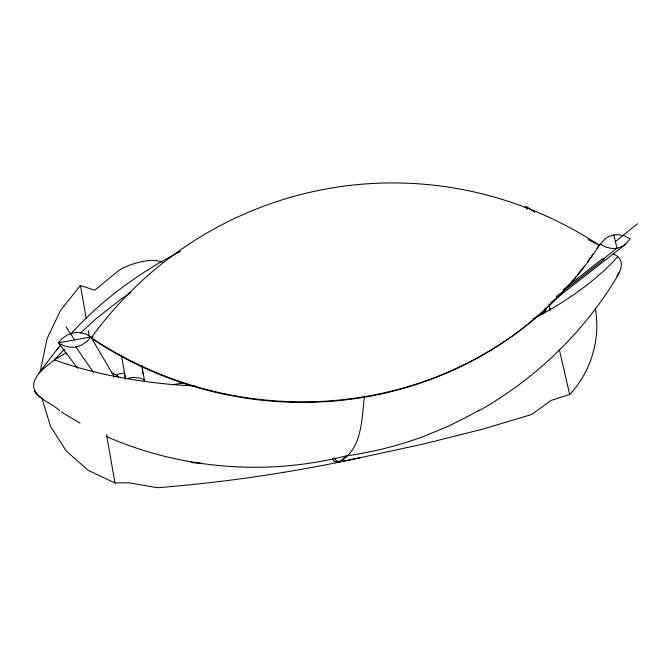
<?xml version="1.0" encoding="UTF-8"?>
<svg xmlns="http://www.w3.org/2000/svg" width="671" height="671" viewBox="0 0 671 671"><rect width="100%" height="100%" fill="white"/><g stroke="black" fill="none" stroke-linecap="round" stroke-linejoin="round"><path stroke-width="1.01" d="M364.554 396.049C361.552 418.956 362.592 448.907 339.534 461.799L346.764 455.785A364.714 346.773 14.2 0 0 424.257 436.2L448.522 426.135L471.73 414.443L478.767 410.207M545.355 307.939C544.81 312.074 541.069 315.093 537.127 315.882M549.482 309.968L549.851 308.232M546.412 308.224L545.548 310.824L542.503 314.38M478.448 411.063C530.954 381.573 576.221 339.501 609.343 289.193C614.896 279.287 630.79 261.707 613.386 253.948M597.014 248.085A358.717 338.561 14.6 0 0 598.146 246.349C601.812 243.464 603.841 238.691 608.446 236.846A22.671 21.405 42.8 0 1 613.814 234.976A22.671 21.405 42.7 0 1 619.585 234.825L625.171 236.175L630.111 238.91L625.833 244.043L550.757 302.722M616.901 276.142L619.727 271.57M56.574 350.103L60.835 344.886M332.657 459.014L334.192 461.463L337.899 462.143L359.882 457.798L423.611 443.967L482.826 429.105L531.818 414.435L551.117 400.428L569.662 394.481C591.218 371.684 600.855 338.771 595.252 307.939M38.918 373.059L58.738 347.192M162.491 261.942L155.672 260.449A23.611 6.374 -15.6 0 0 132.9 264.047L129.428 265.255A23.611 6.374 -15.6 0 0 118.515 270.74L94.695 290.224L80.445 285.469L60.6 310.254L47.138 338.511L40.805 368.496L40.931 371.6M70.606 334.108C101.631 300.054 139.409 272.25 180.457 251.457M64.391 349.214L54.426 359.908C46.232 366.525 35.991 372.908 33.634 384.005C32.627 398.264 51.726 402.323 59.61 410.769M617.848 256.683C596.536 280.059 570.384 298.385 542.881 313.76M80.495 333.026L96.465 318.415L121.392 298.93L130.92 292.581M91.566 338.117L93.068 336.767M615.399 241.585L637.45 223.753M563.019 289.939L602.474 258.729L603.9 259.266M603.162 259.107L616.985 248.203A22.562 21.271 40.7 0 0 622.352 246.332L625.833 244.043M556.242 296.75L604.017 259.417M66.001 352.829L54.426 359.908C90.728 372.908 128.798 380.205 167.096 384.055A337.84 175.123 -6.5 0 0 195.177 385.968M524.563 207.49L526.366 206.425L534.686 212.229M359.882 457.798C293.152 472.317 225.573 482.298 157.517 487.725L128.673 482.768L114.993 483.003L88.127 470.296L66.244 451.004L50.585 426.513L41.963 398.431L37.551 394.858L34.162 391.042L34.716 391.428M183.678 382.78L172.682 384.785M201.887 463.267L192.376 462.68L190.807 461.396M341.111 461.514L336.498 461.011L334.099 457.815M111.772 373.026L115.446 374.619L118.473 377.018M106.27 436.318L108.996 437.635C158.49 458.956 212.648 468.668 266.462 467.108A366.374 348.668 11.1 0 0 346.756 455.785M588.115 239.614L599.102 245.2M79.992 423.074L61.296 411.944M600.646 244.269L605.594 247.012L611.206 248.362A22.562 21.271 40.7 0 0 616.985 248.203L613.814 234.976M77.744 368.404L58.461 342.847L62.353 338.318L67.503 334.904A24.022 23.284 -19.2 0 1 73.466 332.883A24.022 23.284 -19.3 0 1 79.74 332.682C84.328 333.395 90.048 334.67 92.204 339.249L114.447 377.001M75.898 346.915A23.921 23.116 -16.1 0 0 81.862 344.886L86.995 341.464L90.853 336.951L58.461 342.847L63.628 345.724L69.608 347.125A23.921 23.116 -16 0 0 75.898 346.915L93.462 372.48M66.001 326.945L74.682 339.895M35.278 391.822L35.924 393.021M526.366 206.425L527.07 209.478M548.836 304.013L550.237 310.111M559.362 349.75L569.662 394.481M141.807 365.67L144.693 381.665M121.392 355.261L125.586 378.788L132.917 377.421L140.558 378.192A135.24 18.754 -9.5 0 1 144.642 381.153M125.427 379.006L124.353 372.992L117.199 374.326L117.559 376.33M80.445 285.469L86.207 318.389M88.362 330.736L89.444 336.909M106.538 434.649L114.993 483.003M142.151 365.611L142.445 369.713M142.596 371.768L142.747 373.822M538.159 316.586A13.152 12.598 42.9 0 1 536.171 316.93M542.847 313.734A336.515 173.948 -5.5 0 1 532.917 319.002M592.954 254.124A358.717 338.561 14.6 0 1 587.528 261.782M584.407 265.976A358.717 338.561 14.6 0 1 577.295 275.043M575.97 276.67A358.717 338.561 14.6 0 1 91.759 338.494M91.315 337.731A359.899 339.601 14.6 0 0 599.388 245.309A387.335 378.167 78.4 0 0 91.315 337.731"/></g></svg>
